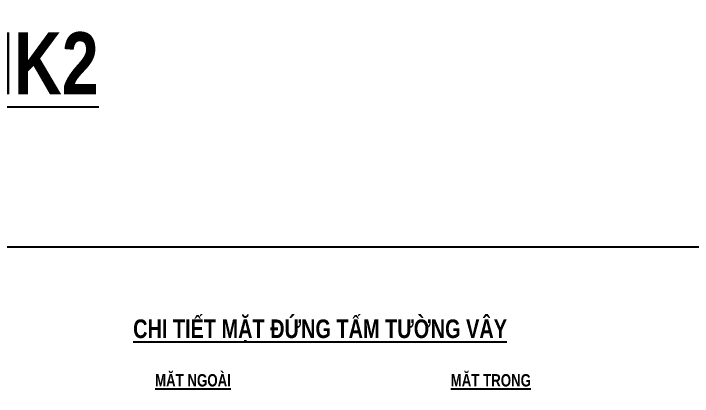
# Model space of a CAD drawing. Header units: millimetres. Extents: x -143570 to 58447, y -1448440 to -1202244.
# Drawn here: x -111154 to -89255, y -1214598 to -1202244 of the extents above; entities that cross this region are included whole.
import ezdxf
from ezdxf.enums import TextEntityAlignment as Align

# ---------------------------------------------------------------- set-up
doc = ezdxf.new("R2010")
doc.units = ezdxf.units.MM
doc.header["$LTSCALE"] = 30
doc.layers.add('ccu11-Text', color=31, linetype='Continuous')
doc.layers.add('ccu11-Thay', color=7, linetype='Continuous')
doc.styles.add('ccu11-VnAvH-B', font='')
doc.styles.get('ccu11-VnAvH-B').set_extended_font_data('.VnAvantH', bold=True)

msp = doc.modelspace()

# ---------------------------------------------------------------- linework, layer by layer
at = {"layer": 'ccu11-Thay'}
msp.add_lwpolyline([(-138866.43, -1209769.09), (-46466.43, -1209769.09), (-46466.43, -1275109.1), (-138866.43, -1275109.1)], close=True, dxfattribs=at)
msp.add_lwpolyline([(-138866.43, -1209769.09), (-46466.43, -1209769.09), (-46466.43, -1275109.1), (-138866.43, -1275109.1)], close=True, dxfattribs=at)
msp.add_lwpolyline([(-138866.43, -1209769.09), (-46466.43, -1209769.09), (-46466.43, -1275109.1), (-138866.43, -1275109.1)], close=True, dxfattribs=at)

# ---------------------------------------------------------------- texts
at = {"layer": 'ccu11-Text', "color": 1, "style": 'ccu11-VnAvH-B', "width": 0.8}
for s, height, p in [('%%UCHI TIÕT T¦êNG V¢Y tv7 - HK2', 2000, (-125068.22, -1204848.34)), ('%%UmÆt ngoµi', 400, (-105367.18, -1214277.87))]:
    msp.add_text(s, height=height, dxfattribs=at).set_placement(p, align=Align.CENTER)
at = {"layer": 'ccu11-Text', "style": 'ccu11-VnAvH-B', "width": 0.8}
msp.add_text('%%Uchi tiÕt mÆt ®øng tÊm t\xadêng v©y', height=600, dxfattribs=at).set_placement((-101267.08, -1212714.69), align=Align.CENTER)
at = {"layer": 'ccu11-Text', "color": 2, "style": 'ccu11-VnAvH-B', "width": 0.8}
msp.add_text('%%UmÆt trong', height=400, dxfattribs=at).set_placement((-95758.36, -1214277.87), align=Align.CENTER)

doc.saveas('drawing.dxf')
